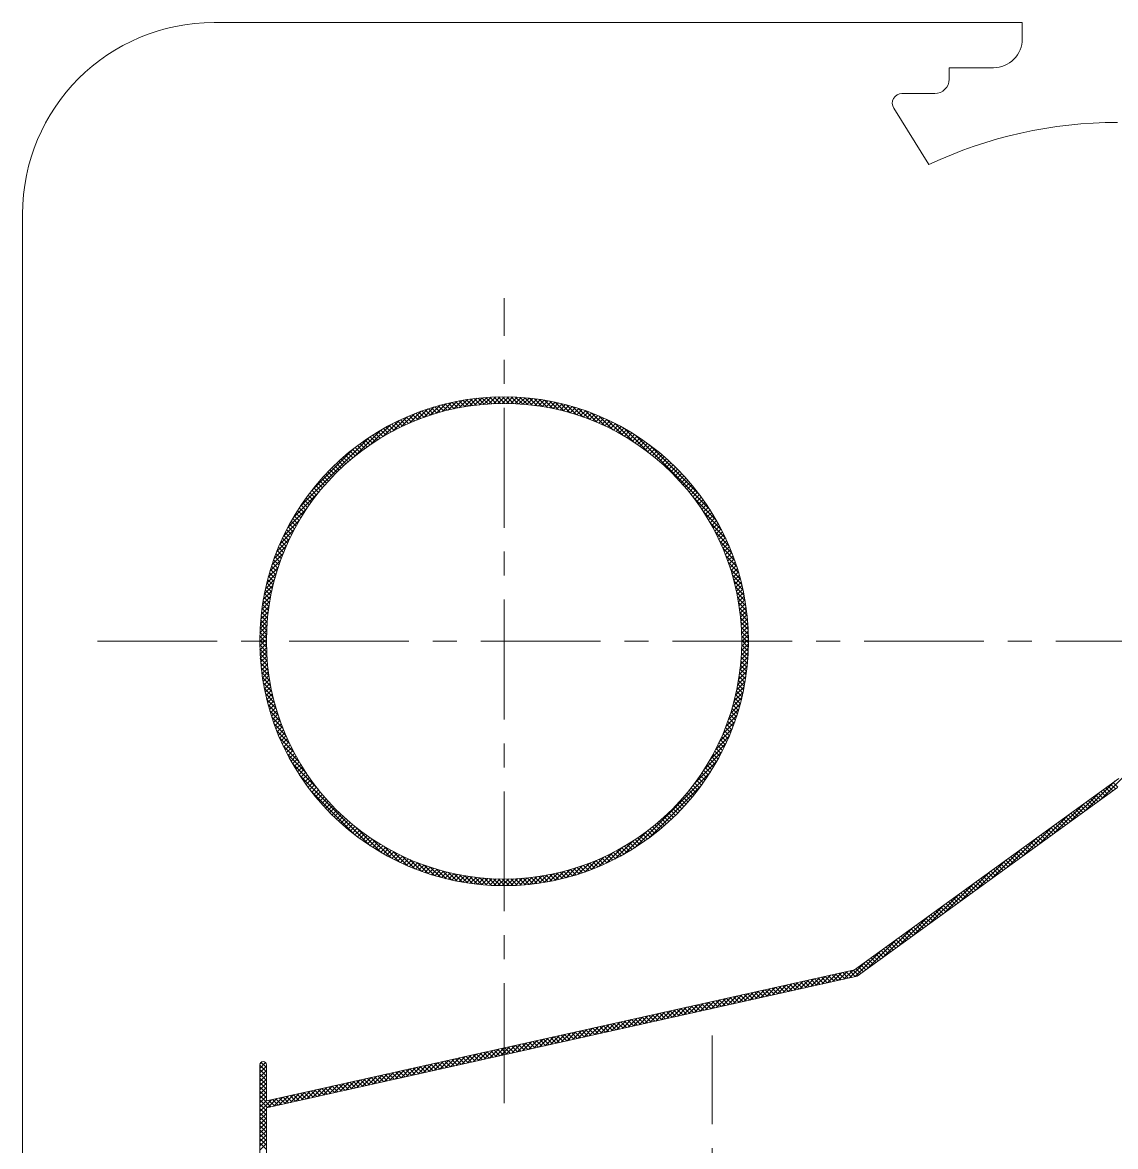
# Model space of a CAD drawing. Header units: millimetres. Extents: x 3384 to 3978, y 1077 to 1497.
# Drawn here: x 3667.46 to 3690.27, y 1178.98 to 1202.42 of the extents above; entities that cross this region are included whole.
import ezdxf

# ---------------------------------------------------------------- set-up
doc = ezdxf.new("R2010")
doc.units = ezdxf.units.MM
doc.linetypes.add('CENTERX2', pattern=[4, 2.5, -0.5, 0.5, -0.5])
for name, color, linetype, lineweight, true_color in [('1', 1, 'Continuous', 18, 0xff0000), ('2', 2, 'Continuous', 18, 0xffff00), ('3', 3, 'CENTERX2', 18, 0x00ff00)]:
    doc.layers.add(name, color=color, linetype=linetype, lineweight=lineweight, true_color=true_color)
pattern_1 = [(45, (3302.078215506754, 652.8565768446981), (-0.04490128060534576, 0.04490128060534577), []), (135, (3302.078215506754, 652.8565768446981), (-0.04490128060534577, -0.04490128060534576), [])]

msp = doc.modelspace()

# ---------------------------------------------------------------- hatches: boundary and pattern name
at = {"layer": '2'}
h = msp.add_hatch(dxfattribs=at)
h.set_pattern_fill('ANSI37', color=256, scale=0.02, style=0)
h.set_pattern_definition(pattern_1)
edge = h.paths.add_edge_path(flags=0)
edge.add_line((3677.509499388938, 1194.611826197341), (3677.509499388938, 1194.473436681292))
edge.add_arc((3677.509499359368, 1189.514033068908), 4.959403612384335, 1.3073986337985843e-12, 89.99999965837583, ccw=False)
edge.add_line((3682.468902971752, 1189.514033098478), (3682.607292487801, 1189.514033098478))
edge.add_arc((3677.509499358543, 1189.514033068083), 5.097793129258264, 0, 89.99999965837641)
edge = h.paths.add_edge_path(flags=0)
edge.add_arc((3677.509499419333, 1189.514033068083), 5.097793129258321, 90.00000034162359, 179.9999999999987)
edge.add_line((3672.411706290075, 1189.514033098478), (3672.550095806124, 1189.514033098478))
edge.add_arc((3677.509499418509, 1189.514033068908), 4.959403612384335, 90.00000034162429, 179.9999999999987, ccw=False)
edge.add_line((3677.509499388938, 1194.473436681292), (3677.509499388938, 1194.611826197341))
edge = h.paths.add_edge_path(flags=0)
edge.add_arc((3677.509499358543, 1189.514033068083), 5.097793129258264, 0, 89.99999965837641)
edge.add_line((3677.509499388938, 1194.611826197341), (3677.509499388938, 1194.473436681292))
edge.add_arc((3677.509499359368, 1189.514033068908), 4.959403612384335, 1.3073986337985843e-12, 89.99999965837583, ccw=False)
edge.add_arc((3677.509499359368, 1189.514033128049), 4.959403612384278, 270.0000003416236, 360, ccw=False)
edge.add_line((3677.509499388938, 1184.554629515664), (3677.509499388938, 1184.416239999616))
edge.add_arc((3677.509499358543, 1189.514033128874), 5.097793129258321, 270.0000003416236, 359.9999999999987)
edge = h.paths.add_edge_path(flags=0)
edge.add_arc((3677.509499418508, 1189.514033128048), 4.959403612383994, 179.9999999999974, 269.999999658379, ccw=False)
edge.add_arc((3677.509499418509, 1189.514033068908), 4.959403612384335, 90.00000034162429, 179.9999999999987, ccw=False)
edge.add_line((3677.509499388938, 1194.473436681292), (3677.509499388938, 1194.611826197341))
edge.add_arc((3677.509499419333, 1189.514033068083), 5.097793129258321, 90.00000034162359, 179.9999999999987)
edge.add_arc((3677.509499419333, 1189.514033128874), 5.09779312925815, 180, 269.9999996583777)
edge.add_line((3677.509499388938, 1184.416239999616), (3677.509499388938, 1184.554629515664))
h = msp.add_hatch(dxfattribs=at)
h.set_pattern_fill('ANSI37', color=256, scale=0.02, style=0)
h.set_pattern_definition(pattern_1)
edge = h.paths.add_edge_path(flags=0)
edge.add_line((3677.509499388938, 1194.473436681292), (3677.509499388938, 1194.611826197341))
edge.add_arc((3677.509499419333, 1189.514033068083), 5.097793129258321, 90.00000034162359, 179.9999999999987)
edge.add_line((3672.411706290075, 1189.514033098478), (3672.550095806124, 1189.514033098478))
edge.add_arc((3677.509499418509, 1189.514033068908), 4.959403612384335, 90.00000034162429, 179.9999999999987, ccw=False)
edge = h.paths.add_edge_path(flags=0)
edge.add_line((3677.509499388938, 1194.611826197341), (3677.509499388938, 1194.473436681292))
edge.add_arc((3677.509499359368, 1189.514033068908), 4.959403612384335, 1.3073986337985843e-12, 89.99999965837583, ccw=False)
edge.add_line((3682.468902971752, 1189.514033098478), (3682.607292487801, 1189.514033098478))
edge.add_arc((3677.509499358543, 1189.514033068083), 5.097793129258264, 0, 89.99999965837641)

# ---------------------------------------------------------------- linework, layer by layer
at = {"layer": '1'}
for p, q in [((3671.460827506742, 1202.419639168337), (3688.322700792718, 1202.419639168337)), ((3688.322700792718, 1202.076450113368), (3688.322700792718, 1202.419639168337)), ((3687.722700792719, 1201.476450113366), (3686.796582620185, 1201.476450113366)), ((3686.796582620185, 1201.476450113366), (3686.796582620185, 1201.238304311827)), ((3686.496582620186, 1200.938304311828), (3685.811027488986, 1200.938304311828)), ((3685.641470937373, 1200.632235580308), (3686.375937225714, 1199.458151857981)), ((3667.460827506742, 1198.419639168337), (3667.460827506742, 1133.16887329461)), ((3677.509499388938, 1194.507017397875), (3677.509499388938, 1194.507017397875)), ((3690.335139599515, 1186.654180050217), (3684.820543321161, 1182.658015004635)), ((3690.309499388951, 1186.464694586564), (3684.878564474481, 1182.529154943304)), ((3684.820543321161, 1182.658015004635), (3672.550095806124, 1179.926110023641)), ((3684.878564474481, 1182.529154943304), (3672.550095806124, 1179.784332073409)), ((3672.411706290075, 1180.678810508501), (3672.411706290075, 1150.881446947657)), ((3672.550095806124, 1180.678810508501), (3672.550095806124, 1179.926110023641)), ((3672.550095806124, 1179.784332073409), (3672.550095806124, 1151.804180389538))]:
    msp.add_line(p, q, dxfattribs=at)
for radius in [5.097793098862894, 4.959403582814048]:
    msp.add_circle((3677.509499388938, 1189.514033098478), radius, dxfattribs=at)
for centre, radius, start, end in [((3671.460827506742, 1198.419639168337), 4, 90, 180), ((3687.722700792719, 1202.076450113366), 0.6000000000000227, 270, 1.693581756785693e-10), ((3686.496582620186, 1201.238304311827), 0.2999999999999545, 270, 0), ((3685.811027488986, 1200.738304311827), 0.2000000000000455, 90, 212.028677327036), ((3690.295085712272, 1191.121703091275), 9.21173723570251, 89.91034881302514, 115.1792525339278), ((3672.4809010481, 1180.678810508501), 0.06919475802442321, 9.119286382692197e-11, 179.9999999999088)]:
    msp.add_arc(centre, radius, start, end, dxfattribs=at)
at = {"layer": '2'}
for p, q in [((3689.96938443808, 1186.218229494734), (3690.56980132338, 1186.818646380034)), ((3689.64324199636, 1185.981889614225), (3690.263930835673, 1186.602578453537)), ((3690.265835965311, 1186.433053784859), (3690.166740499937, 1186.532149250232)), ((3690.31790591565, 1186.470786395729), (3690.218810450278, 1186.569881861102)), ((3689.317099554641, 1185.745549733717), (3689.937788393954, 1186.366238573029)), ((3689.953416263266, 1186.206658119639), (3689.854320797893, 1186.305753585012)), ((3690.005486213607, 1186.244390730509), (3689.906390748234, 1186.343486195882)), ((3690.057556163947, 1186.282123341379), (3689.958460698575, 1186.381218806752)), ((3690.109626114288, 1186.319855952249), (3690.010530648915, 1186.418951417622)), ((3690.161696064629, 1186.357588563119), (3690.062600599256, 1186.456684028492)), ((3690.213766014969, 1186.395321173989), (3690.114670549597, 1186.494416639362)), ((3688.990957112922, 1185.509209853208), (3689.611645952235, 1186.12989869252)), ((3689.640996561222, 1185.980262454419), (3689.541901095849, 1186.079357919792)), ((3689.693066511563, 1186.017995065289), (3689.59397104619, 1186.117090530662)), ((3689.745136461903, 1186.055727676159), (3689.646040996531, 1186.154823141532)), ((3689.797206412244, 1186.093460287029), (3689.698110946871, 1186.192555752402)), ((3689.849276362585, 1186.131192897899), (3689.750180897212, 1186.230288363272)), ((3689.901346312925, 1186.168925508769), (3689.802250847553, 1186.268020974142)), ((3688.664814671201, 1185.272869972699), (3689.285503510515, 1185.893558812012)), ((3689.276506908838, 1185.716134178329), (3689.177411443465, 1185.815229643701)), ((3689.328576859178, 1185.753866789199), (3689.229481393806, 1185.852962254571)), ((3689.380646809519, 1185.791599400069), (3689.281551344146, 1185.890694865441)), ((3689.432716759859, 1185.829332010939), (3689.333621294487, 1185.928427476312)), ((3689.4847867102, 1185.867064621809), (3689.385691244828, 1185.966160087182)), ((3689.536856660541, 1185.904797232679), (3689.437761195168, 1186.003892698052)), ((3689.588926610882, 1185.942529843549), (3689.489831145509, 1186.041625308922)), ((3688.338672229484, 1185.03653009219), (3688.959361068795, 1185.657218931503)), ((3688.964087206794, 1185.489738513108), (3688.86499174142, 1185.588833978481)), ((3689.016157157134, 1185.527471123979), (3688.917061691762, 1185.626566589351)), ((3689.068227107475, 1185.565203734848), (3688.969131642102, 1185.664299200221)), ((3689.120297057816, 1185.602936345718), (3689.021201592443, 1185.702031811091)), ((3689.172367008156, 1185.640668956588), (3689.073271542784, 1185.739764421961)), ((3689.224436958497, 1185.678401567459), (3689.125341493124, 1185.777497032831)), ((3688.012529787764, 1184.800190211681), (3688.633218627076, 1185.420879050994)), ((3688.65166750475, 1185.263342847888), (3688.552572039377, 1185.362438313261)), ((3688.703737455091, 1185.301075458758), (3688.604641989717, 1185.400170924131)), ((3688.75580740543, 1185.338808069628), (3688.656711940059, 1185.437903535001)), ((3688.807877355772, 1185.376540680498), (3688.708781890399, 1185.475636145871)), ((3688.859947306113, 1185.414273291368), (3688.76085184074, 1185.513368756741)), ((3688.912017256453, 1185.452005902238), (3688.812921791081, 1185.551101367611)), ((3687.686387346044, 1184.563850331173), (3688.307076185357, 1185.184539170486)), ((3688.339247802705, 1185.036947182668), (3688.240152337334, 1185.136042648041)), ((3688.391317753047, 1185.074679793538), (3688.292222287673, 1185.173775258911)), ((3688.443387703387, 1185.112412404408), (3688.344292238015, 1185.211507869781)), ((3688.495457653727, 1185.150145015278), (3688.396362188356, 1185.249240480651)), ((3688.547527604069, 1185.187877626148), (3688.448432138695, 1185.286973091521)), ((3688.599597554409, 1185.225610237018), (3688.500502089037, 1185.324705702391)), ((3687.360244904325, 1184.327510450664), (3687.980933743637, 1184.948199289977)), ((3688.026828100662, 1184.810551517447), (3687.927732635289, 1184.90964698282)), ((3688.078898051002, 1184.848284128318), (3687.97980258563, 1184.94737959369)), ((3688.130968001344, 1184.886016739188), (3688.03187253597, 1184.98511220456)), ((3688.183037951684, 1184.923749350058), (3688.083942486312, 1185.022844815431)), ((3688.235107902025, 1184.961481960928), (3688.136012436652, 1185.060577426301)), ((3688.287177852366, 1184.999214571798), (3688.188082386992, 1185.09831003717)), ((3687.034102462605, 1184.091170570155), (3687.654791301919, 1184.711859409468)), ((3687.662338448277, 1184.546423241357), (3687.563242982905, 1184.64551870673)), ((3687.714408398619, 1184.584155852227), (3687.615312933245, 1184.6832513176)), ((3687.766478348959, 1184.621888463097), (3687.667382883586, 1184.72098392847)), ((3687.818548299299, 1184.659621073967), (3687.719452833926, 1184.75871653934)), ((3687.870618249641, 1184.697353684837), (3687.771522784267, 1184.79644915021)), ((3687.92268819998, 1184.735086295707), (3687.823592734609, 1184.83418176108)), ((3687.974758150322, 1184.772818906577), (3687.875662684948, 1184.87191437195)), ((3686.707960020885, 1183.854830689646), (3687.328648860199, 1184.475519528959)), ((3687.349918746233, 1184.320027576137), (3687.250823280861, 1184.41912304151)), ((3687.401988696574, 1184.357760187007), (3687.302893231201, 1184.45685565238)), ((3687.454058646916, 1184.395492797877), (3687.354963181542, 1184.49458826325)), ((3687.506128597255, 1184.433225408747), (3687.407033131883, 1184.53232087412)), ((3687.558198547596, 1184.470958019617), (3687.459103082223, 1184.57005348499)), ((3687.610268497937, 1184.508690630487), (3687.511173032564, 1184.60778609586)), ((3686.381817579166, 1183.618490809137), (3687.002506418479, 1184.239179648451)), ((3687.03749904419, 1184.093631910917), (3686.938403578817, 1184.192727376289)), ((3687.08956899453, 1184.131364521787), (3686.990473529157, 1184.23045998716)), ((3687.141638944871, 1184.169097132657), (3687.042543479498, 1184.26819259803)), ((3687.193708895212, 1184.206829743527), (3687.094613429839, 1184.3059252089)), ((3687.245778845552, 1184.244562354397), (3687.14668338018, 1184.34365781977)), ((3687.297848795894, 1184.282294965267), (3687.19875333052, 1184.38139043064)), ((3686.055675137446, 1183.382150928629), (3686.67636397676, 1184.002839767942)), ((3686.725079342146, 1183.867236245697), (3686.625983876773, 1183.966331711069)), ((3686.777149292486, 1183.904968856566), (3686.678053827114, 1184.004064321939)), ((3686.829219242827, 1183.942701467437), (3686.730123777454, 1184.041796932809)), ((3686.881289193168, 1183.980434078307), (3686.782193727795, 1184.079529543679)), ((3686.933359143508, 1184.018166689176), (3686.834263678136, 1184.11726215455)), ((3686.985429093849, 1184.055899300047), (3686.886333628476, 1184.154994765419)), ((3685.729532695726, 1183.14581104812), (3686.35022153504, 1183.766499887433)), ((3686.360589689761, 1183.603107969606), (3686.261494224389, 1183.702203434979)), ((3686.412659640102, 1183.640840580476), (3686.313564174729, 1183.739936045849)), ((3686.464729590443, 1183.678573191346), (3686.36563412507, 1183.777668656719)), ((3686.516799540783, 1183.716305802216), (3686.417704075411, 1183.815401267589)), ((3686.568869491124, 1183.754038413086), (3686.469774025751, 1183.853133878459)), ((3686.620939441465, 1183.791771023956), (3686.521843976092, 1183.890866489329)), ((3686.673009391805, 1183.829503634826), (3686.573913926432, 1183.928599100199)), ((3685.403390254007, 1182.909471167611), (3686.02407909332, 1183.530160006925)), ((3686.048169987718, 1183.376712304386), (3685.949074522345, 1183.475807769759)), ((3686.100239938058, 1183.414444915256), (3686.001144472686, 1183.513540380629)), ((3686.152309888399, 1183.452177526126), (3686.053214423026, 1183.551272991499)), ((3686.204379838739, 1183.489910136996), (3686.105284373367, 1183.589005602369)), ((3686.25644978908, 1183.527642747866), (3686.157354323707, 1183.626738213239)), ((3686.308519739421, 1183.565375358736), (3686.209424274048, 1183.664470824109)), ((3685.077247812288, 1182.673131287102), (3685.697936651602, 1183.293820126416)), ((3685.735750285674, 1183.150316639166), (3685.6366548203, 1183.249412104539)), ((3685.787820236013, 1183.188049250036), (3685.688724770642, 1183.287144715408)), ((3685.839890186355, 1183.225781860906), (3685.740794720982, 1183.324877326279)), ((3685.891960136696, 1183.263514471776), (3685.792864671323, 1183.362609937149)), ((3685.944030087036, 1183.301247082646), (3685.844934621664, 1183.400342548019)), ((3685.996100037377, 1183.338979693516), (3685.897004572003, 1183.438075158889)), ((3684.833417292526, 1182.519103328551), (3685.371794209883, 1183.057480245907)), ((3685.42333058363, 1182.923920973945), (3685.324235118257, 1183.023016439318)), ((3685.475400533971, 1182.961653584815), (3685.376305068598, 1183.060749050188)), ((3685.52747048431, 1182.999386195686), (3685.428375018939, 1183.098481661058)), ((3685.579540434652, 1183.037118806555), (3685.480444969278, 1183.136214271928)), ((3685.631610384993, 1183.074851417425), (3685.53251491962, 1183.173946882798)), ((3685.683680335333, 1183.112584028296), (3685.58458486996, 1183.211679493668)), ((3684.717894652655, 1182.493383249891), (3685.045651768163, 1182.821140365399)), ((3685.110910881585, 1182.697525308725), (3685.011815416214, 1182.796620774098)), ((3685.162980831927, 1182.735257919595), (3685.063885366553, 1182.834353384968)), ((3685.215050782267, 1182.772990530465), (3685.115955316895, 1182.872085995838)), ((3685.267120732608, 1182.810723141335), (3685.168025267235, 1182.909818606708)), ((3685.319190682949, 1182.848455752205), (3685.220095217575, 1182.947551217578)), ((3685.371260633288, 1182.886188363075), (3685.272165167917, 1182.985283828448)), ((3684.140281453302, 1182.364782856591), (3684.322665595417, 1182.547166998707)), ((3684.255804093173, 1182.390502935251), (3684.438188235288, 1182.572887077367)), ((3684.39836514369, 1182.422242873304), (3684.282404736976, 1182.538203280017)), ((3684.471814798625, 1182.438595779579), (3684.355854391912, 1182.554556186293)), ((3684.371326733043, 1182.416223013911), (3684.55371087516, 1182.598607156027)), ((3684.54526445356, 1182.454948685854), (3684.429304046847, 1182.570909092568)), ((3684.486849372914, 1182.441943092571), (3684.669233515029, 1182.624327234687)), ((3684.618714108496, 1182.47130159213), (3684.502753701781, 1182.587261998843)), ((3684.692163763431, 1182.487654498405), (3684.576203356717, 1182.603614905119)), ((3684.602372012785, 1182.467663171231), (3684.784756154901, 1182.650047313347)), ((3684.765613418366, 1182.50400740468), (3684.649653011653, 1182.619967811394)), ((3684.839063073301, 1182.520360310956), (3684.723102666589, 1182.636320717669)), ((3684.902631080224, 1182.546594865245), (3684.796552321523, 1182.652673623945)), ((3684.954701030563, 1182.584327476115), (3684.855605565192, 1182.683422941488)), ((3685.006770980905, 1182.622060086985), (3684.907675515531, 1182.721155552358)), ((3685.058840931246, 1182.659792697855), (3684.959745465872, 1182.758888163228)), ((3683.100577694466, 1182.133302148651), (3683.282961836581, 1182.315686290767)), ((3683.216100334336, 1182.159022227311), (3683.398484476452, 1182.341406369427)), ((3683.370069974595, 1182.193302185448), (3683.254109567881, 1182.309262592162)), ((3683.443519629531, 1182.209655091724), (3683.327559222816, 1182.325615498438)), ((3683.331622974207, 1182.184742305971), (3683.514007116322, 1182.367126448087)), ((3683.516969284467, 1182.226007997999), (3683.401008877752, 1182.341968404713)), ((3683.447145614078, 1182.210462384631), (3683.629529756194, 1182.392846526747)), ((3683.5904189394, 1182.242360904275), (3683.474458532688, 1182.358321310988)), ((3683.663868594336, 1182.25871381055), (3683.547908187623, 1182.374674217264)), ((3683.562668253948, 1182.236182463291), (3683.745052396063, 1182.418566605407)), ((3683.737318249272, 1182.275066716825), (3683.621357842558, 1182.391027123539)), ((3683.678190893819, 1182.261902541951), (3683.860575035935, 1182.444286684067)), ((3683.810767904208, 1182.291419623101), (3683.694807497493, 1182.407380029814)), ((3683.884217559143, 1182.307772529376), (3683.768257152429, 1182.42373293609)), ((3683.79371353369, 1182.287622620611), (3683.976097675805, 1182.470006762727)), ((3683.957667214077, 1182.324125435651), (3683.841706807364, 1182.440085842365)), ((3683.90923617356, 1182.313342699271), (3684.091620315676, 1182.495726841387)), ((3684.031116869013, 1182.340478341927), (3683.915156462299, 1182.45643874864)), ((3684.104566523949, 1182.356831248202), (3683.988606117235, 1182.472791654916)), ((3684.024758813432, 1182.339062777931), (3684.207142955547, 1182.521446920047)), ((3684.178016178884, 1182.373184154477), (3684.06205577217, 1182.489144561191)), ((3684.251465833819, 1182.389537060753), (3684.135505427105, 1182.505497467467)), ((3684.324915488754, 1182.405889967028), (3684.20895508204, 1182.521850373742)), ((3682.060873935628, 1181.901821440711), (3682.243258077744, 1182.084205582826)), ((3682.268325150565, 1181.948008591318), (3682.152364743852, 1182.063968998032)), ((3682.1763965755, 1181.927541519371), (3682.358780717615, 1182.109925661486)), ((3682.3417748055, 1181.964361497593), (3682.225814398787, 1182.080321904307)), ((3682.291919215371, 1181.953261598031), (3682.474303357487, 1182.135645740146)), ((3682.415224460436, 1181.980714403869), (3682.299264053721, 1182.096674810583)), ((3682.488674115371, 1181.997067310144), (3682.372713708657, 1182.113027716858)), ((3682.407441855241, 1181.978981676691), (3682.589825997356, 1182.161365818806)), ((3682.562123770307, 1182.013420216419), (3682.446163363593, 1182.129380623133)), ((3682.635573425241, 1182.029773122695), (3682.519613018529, 1182.145733529409)), ((3682.522964495112, 1182.004701755351), (3682.705348637228, 1182.187085897466)), ((3682.709023080177, 1182.04612602897), (3682.593062673463, 1182.162086435684)), ((3682.638487134983, 1182.030421834011), (3682.820871277098, 1182.212805976126)), ((3682.782472735113, 1182.062478935246), (3682.666512328398, 1182.178439341959)), ((3682.855922390048, 1182.078831841521), (3682.739961983334, 1182.194792248235)), ((3682.754009774853, 1182.056141912671), (3682.936393916969, 1182.238526054786)), ((3682.929372044982, 1182.095184747796), (3682.81341163827, 1182.21114515451)), ((3682.869532414725, 1182.081861991331), (3683.05191655684, 1182.264246133446)), ((3683.002821699918, 1182.111537654072), (3682.886861293205, 1182.227498060786)), ((3683.076271354854, 1182.127890560347), (3682.96031094814, 1182.243850967061)), ((3682.985055054594, 1182.107582069991), (3683.16743919671, 1182.289966212106)), ((3683.14972100979, 1182.144243466622), (3683.033760603075, 1182.260203873336)), ((3683.223170664724, 1182.160596372898), (3683.107210258011, 1182.276556779612)), ((3683.296620319659, 1182.176949279173), (3683.180659912947, 1182.292909685887)), ((3680.905647536922, 1181.644620654111), (3681.088031679037, 1181.827004796226)), ((3681.021170176793, 1181.670340732771), (3681.203554318909, 1181.852724874886)), ((3681.240029981471, 1181.719067903463), (3681.124069574757, 1181.835028310177)), ((3681.136692816664, 1181.696060811431), (3681.319076958779, 1181.878444953546)), ((3681.313479636407, 1181.735420809738), (3681.197519229692, 1181.851381216452)), ((3681.252215456534, 1181.721780890091), (3681.43459959865, 1181.904165032206)), ((3681.386929291341, 1181.751773716014), (3681.270968884628, 1181.867734122728)), ((3681.460378946276, 1181.768126622289), (3681.344418539563, 1181.884087029003)), ((3681.367738096405, 1181.747500968751), (3681.550122238521, 1181.929885110866)), ((3681.533828601212, 1181.784479528564), (3681.417868194498, 1181.900439935278)), ((3681.483260736275, 1181.773221047411), (3681.665644878391, 1181.955605189526)), ((3681.607278256148, 1181.80083243484), (3681.491317849433, 1181.916792841554)), ((3681.680727911082, 1181.817185341115), (3681.564767504369, 1181.933145747829)), ((3681.598783376146, 1181.798941126071), (3681.781167518262, 1181.981325268186)), ((3681.754177566017, 1181.833538247391), (3681.638217159304, 1181.949498654104)), ((3681.827627220953, 1181.849891153666), (3681.711666814239, 1181.96585156038)), ((3681.714306016017, 1181.824661204731), (3681.896690158133, 1182.007045346846)), ((3681.901076875889, 1181.866244059941), (3681.785116469175, 1181.982204466655)), ((3681.829828655887, 1181.850381283391), (3682.012212798003, 1182.032765425506)), ((3681.974526530824, 1181.882596966217), (3681.85856612411, 1181.99855737293)), ((3682.047976185759, 1181.898949872492), (3681.932015779046, 1182.014910279206)), ((3681.945351295759, 1181.876101362051), (3682.127735437874, 1182.058485504166)), ((3682.121425840694, 1181.915302778767), (3682.00546543398, 1182.031263185481)), ((3682.19487549563, 1181.931655685043), (3682.078915088916, 1182.047616091756)), ((3679.865943778086, 1181.413139946171), (3680.048327920202, 1181.595524088286)), ((3679.981466417957, 1181.438860024831), (3680.163850560072, 1181.621244166946)), ((3680.211734812376, 1181.490127215608), (3680.095774405662, 1181.606087622322)), ((3680.096989057827, 1181.464580103491), (3680.279373199943, 1181.646964245606)), ((3680.285184467311, 1181.506480121883), (3680.169224060597, 1181.622440528597)), ((3680.212511697699, 1181.490300182151), (3680.394895839814, 1181.672684324266)), ((3680.358634122247, 1181.522833028159), (3680.242673715533, 1181.638793434872)), ((3680.432083777182, 1181.539185934434), (3680.316123370469, 1181.655146341148)), ((3680.328034337568, 1181.516020260811), (3680.510418479684, 1181.698404402926)), ((3680.505533432117, 1181.555538840709), (3680.389573025403, 1181.671499247423)), ((3680.44355697744, 1181.541740339471), (3680.625941119555, 1181.724124481586)), ((3680.578983087053, 1181.571891746985), (3680.463022680338, 1181.687852153699)), ((3680.652432741988, 1181.58824465326), (3680.536472335274, 1181.704205059974)), ((3680.55907961731, 1181.567460418131), (3680.741463759426, 1181.749844560246)), ((3680.725882396923, 1181.604597559535), (3680.60992199021, 1181.720557966249)), ((3680.674602257181, 1181.593180496791), (3680.856986399296, 1181.775564638906)), ((3680.799332051858, 1181.620950465811), (3680.683371645145, 1181.736910872525)), ((3680.872781706794, 1181.637303372086), (3680.75682130008, 1181.7532637788)), ((3680.790124897052, 1181.618900575451), (3680.972509039168, 1181.801284717566)), ((3680.94623136173, 1181.653656278361), (3680.830270955015, 1181.769616685075)), ((3681.019681016664, 1181.670009184637), (3680.903720609951, 1181.785969591351)), ((3681.093130671599, 1181.686362090912), (3680.977170264886, 1181.802322497626)), ((3681.166580326535, 1181.702714997188), (3681.050619919821, 1181.818675403902)), ((3678.826240019249, 1181.18165923823), (3679.008624161364, 1181.364043380346)), ((3678.94176265912, 1181.20737931689), (3679.124146801236, 1181.389763459006)), ((3679.109989988347, 1181.244833621477), (3678.994029581632, 1181.360794028192)), ((3679.057285298991, 1181.23309939555), (3679.239669441106, 1181.415483537666)), ((3679.183439643281, 1181.261186527753), (3679.067479236568, 1181.377146934467)), ((3679.256889298216, 1181.277539434028), (3679.140928891503, 1181.393499840742)), ((3679.172807938861, 1181.25881947421), (3679.355192080977, 1181.441203616326)), ((3679.330338953152, 1181.293892340304), (3679.214378546438, 1181.409852747018)), ((3679.403788608088, 1181.310245246579), (3679.287828201373, 1181.426205653293)), ((3679.288330578733, 1181.28453955287), (3679.470714720848, 1181.466923694986)), ((3679.477238263023, 1181.326598152854), (3679.361277856309, 1181.442558559568)), ((3679.403853218602, 1181.31025963153), (3679.586237360718, 1181.492643773646)), ((3679.550687917957, 1181.34295105913), (3679.434727511244, 1181.458911465844)), ((3679.624137572893, 1181.359303965405), (3679.508177166179, 1181.475264372119)), ((3679.519375858474, 1181.33597971019), (3679.701760000589, 1181.518363852306)), ((3679.697587227829, 1181.37565687168), (3679.581626821115, 1181.491617278394)), ((3679.634898498344, 1181.361699788851), (3679.81728264046, 1181.544083930966)), ((3679.771036882764, 1181.392009777956), (3679.65507647605, 1181.50797018467)), ((3679.844486537699, 1181.408362684231), (3679.728526130985, 1181.524323090945)), ((3679.750421138215, 1181.387419867511), (3679.93280528033, 1181.569804009626)), ((3679.917936192634, 1181.424715590507), (3679.80197578592, 1181.54067599722)), ((3679.99138584757, 1181.441068496782), (3679.875425440856, 1181.557028903496)), ((3680.064835502506, 1181.457421403057), (3679.948875095792, 1181.573381809771)), ((3680.138285157441, 1181.473774309333), (3680.022324750727, 1181.589734716046)), ((3677.786536260413, 1180.95017853029), (3677.968920402529, 1181.132562672406)), ((3677.902058900284, 1180.97589860895), (3678.084443042399, 1181.158282751066)), ((3678.081694819251, 1181.015892933623), (3677.965734412537, 1181.131853340336)), ((3678.017581540154, 1181.00161868761), (3678.19996568227, 1181.184002829726)), ((3678.155144474187, 1181.032245839898), (3678.039184067473, 1181.148206246612)), ((3678.228594129122, 1181.048598746173), (3678.112633722409, 1181.164559152887)), ((3678.133104180026, 1181.02733876627), (3678.315488322141, 1181.209722908386)), ((3678.302043784057, 1181.064951652449), (3678.186083377343, 1181.180912059162)), ((3678.248626819895, 1181.05305884493), (3678.431010962011, 1181.235442987046)), ((3678.375493438993, 1181.081304558724), (3678.259533032278, 1181.197264965438)), ((3678.448943093928, 1181.097657464999), (3678.332982687214, 1181.213617871713)), ((3678.364149459767, 1181.07877892359), (3678.546533601882, 1181.261163065706)), ((3678.522392748863, 1181.114010371275), (3678.40643234215, 1181.229970777988)), ((3678.479672099637, 1181.10449900225), (3678.662056241753, 1181.286883144366)), ((3678.595842403798, 1181.13036327755), (3678.479881997085, 1181.246323684264)), ((3678.669292058734, 1181.146716183825), (3678.55333165202, 1181.26267659054)), ((3678.595194739508, 1181.13021908091), (3678.777578881623, 1181.312603223026)), ((3678.74274171367, 1181.163069090101), (3678.626781306955, 1181.279029496815)), ((3678.816191368605, 1181.179421996376), (3678.700230961891, 1181.29538240309)), ((3678.710717379379, 1181.15593915957), (3678.893101521495, 1181.338323301686)), ((3678.889641023539, 1181.195774902651), (3678.773680616827, 1181.311735309365)), ((3678.963090678475, 1181.212127808927), (3678.847130271761, 1181.328088215641)), ((3679.036540333411, 1181.228480715202), (3678.920579926697, 1181.344441121916)), ((3676.746832501576, 1180.71869782235), (3676.929216643692, 1180.901081964466)), ((3676.862355141448, 1180.74441790101), (3677.044739283563, 1180.926802043125)), ((3677.053399650156, 1180.786952245767), (3676.937439243443, 1180.902912652481)), ((3676.977877781318, 1180.77013797967), (3677.160261923434, 1180.952522121786)), ((3677.126849305092, 1180.803305152043), (3677.010888898378, 1180.919265558757)), ((3677.200298960028, 1180.819658058318), (3677.084338553314, 1180.935618465032)), ((3677.093400421189, 1180.79585805833), (3677.275784563304, 1180.978242200446)), ((3677.273748614963, 1180.836010964593), (3677.157788208249, 1180.951971371308)), ((3677.20892306106, 1180.82157813699), (3677.391307203176, 1181.003962279106)), ((3677.347198269897, 1180.852363870869), (3677.231237863184, 1180.968324277583)), ((3677.420647924833, 1180.868716777144), (3677.304687518119, 1180.984677183858)), ((3677.32444570093, 1180.84729821565), (3677.506829843045, 1181.029682357766)), ((3677.494097579769, 1180.885069683419), (3677.378137173055, 1181.001030090133)), ((3677.439968340801, 1180.87301829431), (3677.622352482917, 1181.055402436426)), ((3677.567547234705, 1180.901422589695), (3677.45158682799, 1181.017382996409)), ((3677.640996889639, 1180.91777549597), (3677.525036482926, 1181.033735902684)), ((3677.555490980671, 1180.89873837297), (3677.737875122787, 1181.081122515086)), ((3677.714446544574, 1180.934128402246), (3677.59848613786, 1181.05008880896)), ((3677.671013620542, 1180.92445845163), (3677.853397762658, 1181.106842593746)), ((3677.78789619951, 1180.950481308521), (3677.671935792796, 1181.066441715235)), ((3677.861345854446, 1180.966834214796), (3677.745385447732, 1181.08279462151)), ((3677.93479550938, 1180.983187121072), (3677.818835102667, 1181.099147527786)), ((3678.008245164316, 1180.999540027347), (3677.892284757601, 1181.115500434061)), ((3672.411706290075, 1180.604291987751), (3672.532418549985, 1180.725004247661)), ((3672.550095806124, 1180.530720345633), (3672.411706290075, 1180.669109861682)), ((3672.413967713961, 1180.696355972848), (3672.463355583752, 1180.745743842639)), ((3672.550095806124, 1180.620522906844), (3672.437731424476, 1180.732887288492)), ((3675.707128742741, 1180.48721711441), (3675.889512884856, 1180.669601256525)), ((3675.82265138261, 1180.51293719307), (3676.005035524726, 1180.695321335185)), ((3675.951654826127, 1180.541658651637), (3675.835694419413, 1180.657619058351)), ((3676.025104481062, 1180.558011557913), (3675.909144074349, 1180.673971964626)), ((3675.938174022482, 1180.53865727173), (3676.120558164597, 1180.721041413846)), ((3676.098554135997, 1180.574364464188), (3675.982593729284, 1180.690324870902)), ((3676.053696662352, 1180.56437735039), (3676.236080804468, 1180.746761492505)), ((3676.172003790933, 1180.590717370463), (3676.056043384218, 1180.706677777177)), ((3676.245453445868, 1180.607070276739), (3676.129493039154, 1180.723030683452)), ((3676.169219302223, 1180.59009742905), (3676.351603444338, 1180.772481571165)), ((3676.318903100804, 1180.623423183014), (3676.20294269409, 1180.739383589728)), ((3676.392352755738, 1180.639776089289), (3676.276392349026, 1180.755736496003)), ((3676.284741942094, 1180.61581750771), (3676.46712608421, 1180.798201649825)), ((3676.465802410674, 1180.656128995565), (3676.34984200396, 1180.772089402278)), ((3676.400264581964, 1180.64153758637), (3676.582648724079, 1180.823921728486)), ((3676.53925206561, 1180.67248190184), (3676.423291658895, 1180.788442308554)), ((3676.612701720545, 1180.688834808115), (3676.496741313831, 1180.804795214829)), ((3676.515787221835, 1180.66725766503), (3676.698171363951, 1180.849641807146)), ((3676.686151375479, 1180.705187714391), (3676.570190968767, 1180.821148121105)), ((3676.631309861707, 1180.69297774369), (3676.813694003822, 1180.875361885806)), ((3676.759601030415, 1180.721540620666), (3676.643640623701, 1180.83750102738)), ((3676.833050685351, 1180.737893526941), (3676.717090278637, 1180.853853933655)), ((3676.906500340287, 1180.754246433217), (3676.790539933572, 1180.87020683993)), ((3676.979949995221, 1180.770599339492), (3676.863989588508, 1180.886559746206)), ((3672.411706290075, 1180.514489426541), (3672.550095806124, 1180.652878942589)), ((3672.550095806124, 1180.440917784422), (3672.411706290075, 1180.579307300471)), ((3672.411706290075, 1180.42468686533), (3672.550095806124, 1180.563076381379)), ((3672.550095806124, 1180.351115223212), (3672.411706290075, 1180.489504739261)), ((3672.411706290075, 1180.334884304119), (3672.550095806124, 1180.473273820168)), ((3674.667424983903, 1180.25573640647), (3674.849809126019, 1180.438120548585)), ((3674.782947623775, 1180.28145648513), (3674.96533176589, 1180.463840627245)), ((3674.923359657032, 1180.312717963782), (3674.807399250318, 1180.428678370496)), ((3674.996809311968, 1180.329070870057), (3674.880848905254, 1180.445031276771)), ((3674.898470263645, 1180.30717656379), (3675.080854405761, 1180.489560705905)), ((3675.070258966903, 1180.345423776333), (3674.954298560189, 1180.461384183046)), ((3675.013992903516, 1180.33289664245), (3675.196377045631, 1180.515280784565)), ((3675.143708621838, 1180.361776682608), (3675.027748215124, 1180.477737089322)), ((3675.217158276773, 1180.378129588883), (3675.101197870059, 1180.494089995598)), ((3675.129515543387, 1180.35861672111), (3675.311899685503, 1180.541000863225)), ((3675.290607931709, 1180.394482495159), (3675.174647524995, 1180.510442901873)), ((3675.245038183257, 1180.38433679977), (3675.427422325372, 1180.566720941885)), ((3675.364057586645, 1180.410835401434), (3675.24809717993, 1180.526795808148)), ((3675.437507241579, 1180.42718830771), (3675.321546834866, 1180.543148714424)), ((3675.360560823128, 1180.41005687843), (3675.542944965244, 1180.592441020545)), ((3675.510956896514, 1180.443541213985), (3675.3949964898, 1180.559501620699)), ((3675.58440655145, 1180.45989412026), (3675.468446144736, 1180.575854526974)), ((3675.476083462999, 1180.43577695709), (3675.658467605114, 1180.618161099206)), ((3675.657856206386, 1180.476247026536), (3675.541895799672, 1180.59220743325)), ((3675.591606102869, 1180.46149703575), (3675.773990244985, 1180.643881177865)), ((3675.731305861321, 1180.492599932811), (3675.615345454607, 1180.608560339525)), ((3675.804755516256, 1180.508952839086), (3675.688795109541, 1180.6249132458)), ((3675.878205171191, 1180.525305745362), (3675.762244764477, 1180.641266152076)), ((3672.550095806124, 1180.261312662002), (3672.411706290075, 1180.39970217805)), ((3672.411706290075, 1180.245081742909), (3672.550095806124, 1180.383471258958)), ((3672.550095806124, 1180.171510100791), (3672.411706290075, 1180.309899616839)), ((3672.411706290075, 1180.155279181698), (3672.550095806124, 1180.293668697747)), ((3672.550095806124, 1180.08170753958), (3672.411706290075, 1180.220097055628)), ((3672.411706290075, 1180.065476620487), (3672.550095806124, 1180.203866136536)), ((3673.627721225068, 1180.024255698529), (3673.810105367183, 1180.206639840645)), ((3673.743243864938, 1180.04997577719), (3673.925628007053, 1180.232359919305)), ((3673.895064487937, 1180.083777275927), (3673.779104081224, 1180.199737682641)), ((3673.968514142873, 1180.100130182202), (3673.852553736158, 1180.216090588916)), ((3673.858766504809, 1180.07569585585), (3674.041150646925, 1180.258079997965)), ((3674.041963797808, 1180.116483088478), (3673.926003391094, 1180.232443495192)), ((3673.97428914468, 1180.10141593451), (3674.156673286795, 1180.283800076625)), ((3674.115413452743, 1180.132835994753), (3673.99945304603, 1180.248796401467)), ((3674.188863107678, 1180.149188901028), (3674.072902700965, 1180.265149307742)), ((3674.08981178455, 1180.12713601317), (3674.272195926666, 1180.309520155285)), ((3674.262312762614, 1180.165541807304), (3674.1463523559, 1180.281502214018)), ((3674.205334424421, 1180.15285609183), (3674.387718566537, 1180.335240233945)), ((3674.33576241755, 1180.181894713579), (3674.219802010835, 1180.297855120293)), ((3674.409212072485, 1180.198247619855), (3674.293251665771, 1180.314208026568)), ((3674.320857064291, 1180.17857617049), (3674.503241206407, 1180.360960312605)), ((3674.48266172742, 1180.21460052613), (3674.366701320707, 1180.330560932844)), ((3674.436379704162, 1180.20429624915), (3674.618763846278, 1180.386680391265)), ((3674.556111382355, 1180.230953432405), (3674.440150975641, 1180.346913839119)), ((3674.629561037291, 1180.247306338681), (3674.513600630577, 1180.363266745394)), ((3674.551902344034, 1180.23001632781), (3674.734286486148, 1180.412400469925)), ((3674.703010692227, 1180.263659244956), (3674.587050285512, 1180.37961965167)), ((3674.776460347161, 1180.280012151231), (3674.660499940448, 1180.395972557945)), ((3674.849910002096, 1180.296365057507), (3674.733949595383, 1180.412325464221)), ((3672.550095806124, 1179.991904978369), (3672.411706290075, 1180.130294494418)), ((3672.411706290075, 1179.975674059277), (3672.550095806124, 1180.114063575325)), ((3672.646420354036, 1179.805777869246), (3672.411706290075, 1180.040491933207)), ((3672.411706290075, 1179.885871498066), (3672.550095806124, 1180.024261014115)), ((3672.588017466231, 1179.792774990589), (3672.770401608346, 1179.975159132705)), ((3672.793319663908, 1179.838483681797), (3672.677359257194, 1179.954444088511)), ((3672.703540106102, 1179.818495069249), (3672.885924248218, 1180.000879211365)), ((3672.866769318843, 1179.854836588072), (3672.750808912129, 1179.970796994786)), ((3672.819062745973, 1179.844215147909), (3673.001446888088, 1180.026599290025)), ((3672.940218973778, 1179.871189494347), (3672.824258567065, 1179.987149901061)), ((3673.013668628713, 1179.887542400623), (3672.897708221999, 1180.003502807336)), ((3672.934585385843, 1179.869935226569), (3673.116969527959, 1180.052319368685)), ((3673.087118283649, 1179.903895306898), (3672.971157876935, 1180.019855713612)), ((3673.160567938585, 1179.920248213173), (3673.04460753187, 1180.036208619887)), ((3673.050108025715, 1179.895655305229), (3673.23249216783, 1180.078039447345)), ((3673.234017593519, 1179.936601119449), (3673.118057186806, 1180.052561526163)), ((3673.165630665584, 1179.921375383889), (3673.3480148077, 1180.103759526005)), ((3673.307467248454, 1179.952954025724), (3673.19150684174, 1180.068914432438)), ((3673.38091690339, 1179.969306931999), (3673.264956496676, 1180.085267338713)), ((3673.281153305456, 1179.947095462549), (3673.463537447571, 1180.129479604665)), ((3673.454366558326, 1179.985659838275), (3673.338406151612, 1180.101620244989)), ((3673.396675945326, 1179.972815541209), (3673.579060087442, 1180.155199683325)), ((3673.527816213261, 1180.00201274455), (3673.411855806547, 1180.117973151264)), ((3673.601265868196, 1180.018365650826), (3673.485305461482, 1180.13432605754)), ((3673.512198585197, 1179.99853561987), (3673.694582727312, 1180.180919761985)), ((3673.674715523131, 1180.034718557101), (3673.558755116417, 1180.150678963815)), ((3673.748165178067, 1180.051071463376), (3673.632204771353, 1180.16703187009)), ((3673.821614833002, 1180.067424369652), (3673.705654426289, 1180.183384776366)), ((3672.572970699101, 1179.789424962971), (3672.411706290075, 1179.950689371997)), ((3672.411706290075, 1179.706266375645), (3672.654878968476, 1179.949439054045)), ((3672.411706290075, 1179.796068936855), (3672.550095806124, 1179.934458452904)), ((3672.550095806124, 1179.722497294737), (3672.411706290075, 1179.860886810786)), ((3672.550095806124, 1179.632694733526), (3672.411706290075, 1179.771084249575)), ((3672.411706290075, 1179.616463814434), (3672.550095806124, 1179.754853330482)), ((3672.719870008972, 1179.822130775521), (3672.603909602258, 1179.938091182235)), ((3672.550095806124, 1179.542892172316), (3672.411706290075, 1179.681281688364)), ((3672.411706290075, 1179.526661253223), (3672.550095806124, 1179.665050769272)), ((3672.550095806124, 1179.453089611105), (3672.411706290075, 1179.591479127154)), ((3672.411706290075, 1179.436858692012), (3672.550095806124, 1179.575248208061)), ((3672.550095806124, 1179.363287049895), (3672.411706290075, 1179.501676565943)), ((3672.411706290075, 1179.347056130802), (3672.550095806124, 1179.48544564685)), ((3672.550095806124, 1179.273484488684), (3672.411706290075, 1179.411874004732)), ((3672.411706290075, 1179.257253569591), (3672.550095806124, 1179.39564308564)), ((3672.550095806124, 1179.183681927473), (3672.411706290075, 1179.322071443522)), ((3672.411706290075, 1179.16745100838), (3672.550095806124, 1179.305840524429)), ((3672.550095806124, 1179.093879366262), (3672.411706290075, 1179.232268882311)), ((3672.411706290075, 1179.07764844717), (3672.550095806124, 1179.216037963218)), ((3672.550095806124, 1179.004076805052), (3672.411706290075, 1179.1424663211)), ((3672.411706290075, 1178.987845885959), (3672.550095806124, 1179.126235402008)), ((3672.550095806124, 1178.914274243841), (3672.411706290075, 1179.05266375989)), ((3672.411706290075, 1178.898043324748), (3672.550095806124, 1179.036432840797))]:
    msp.add_line(p, q, dxfattribs=at)
at = {"layer": '3'}
for p, q in [((3677.509499388938, 1179.882685983012), (3677.509499388938, 1196.671976415035)), ((3669.023126833808, 1189.514033098478), (3712.890582431048, 1189.514033098478)), ((3681.849499388938, 1151.442195711562), (3681.849499388938, 1181.292568180394))]:
    msp.add_line(p, q, dxfattribs=at)

doc.saveas('drawing.dxf')
